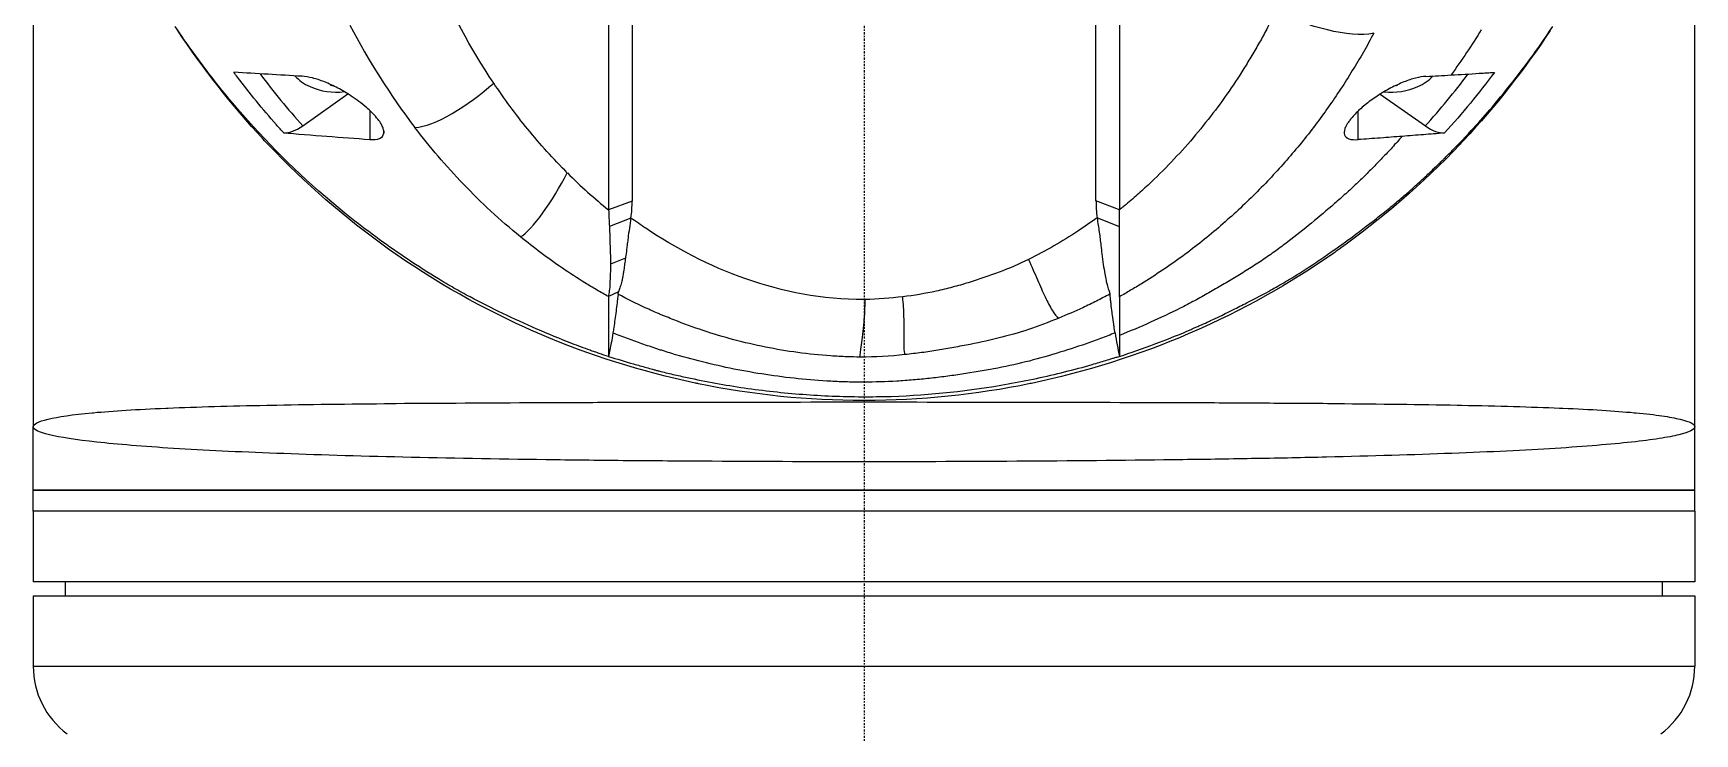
# Model space of a CAD drawing. Header units: millimetres. Extents: x 0 to 4378, y 0 to 2376.
# Drawn here: x 2155.7 to 2273.7, y 1111.5 to 1161.2 of the extents above; entities that cross this region are included whole.
import ezdxf

# ---------------------------------------------------------------- set-up
doc = ezdxf.new("R2010")
doc.units = ezdxf.units.MM
doc.header["$LTSCALE"] = 0.2
doc.linetypes.add('CENTER2', pattern=[1.125, 0.75, -0.125, 0.125, -0.125])
doc.layers.add('02_Center Line', color=1, linetype='CENTER2')

# ---------------------------------------------------------------- blocks, each defined once
blk = doc.blocks.new('A$C8e57dc05')
for p, q in [((-59, 594.2), (-59, 531)), ((59, 531), (59, 594.2)), ((-18.14, 580.61), (-18.14, 546.4)), ((16.47, 547.05), (16.47, 581.25)), ((18.15, 580.61), (18.14, 546.4)), ((-39.85, 552.37), (-36.65, 554.63)), ((-37.86, 555.24), (-37.86, 555.29)), ((36.66, 554.62), (39.87, 552.36)), ((37.86, 555.28), (37.86, 555.24)), ((-35.1, 553.45), (-35.1, 551.4)), ((35.1, 551.39), (35.1, 553.42)), ((-34.11, 552), (-34.11, 551.84)), ((-16.47, 547.03), (-18.14, 546.4)), ((18.14, 546.4), (16.47, 547.05)), ((18.14, 545.2), (18.14, 546.4)), ((38.35, 547.24), (38.35, 547.24)), ((-16.55, 545.82), (-18.08, 545.23)), ((18.14, 545.2), (16.55, 545.83)), ((18.14, 540.23), (18.14, 545.2)), ((-33, 543.08), (-33, 543.08)), ((-16.94, 542.98), (-18.01, 542.55)), ((-17.44, 540.57), (-18.15, 540.24)), ((-25.9, 538.91), (-25.9, 538.91)), ((-17.76, 538.11), (-17.76, 538.11)), ((13.81, 538.73), (13.81, 538.73)), ((18.15, 538.24), (18.15, 538.24)), ((-13.76, 534.5), (-13.76, 534.5)), ((13.76, 534.5), (13.76, 534.5)), ((-59, 526.5), (-59, 531)), ((59, 526.5), (59, 531)), ((-59, 526.5), (59, 526.5)), ((59, 526.5), (-59, 526.5)), ((-59, 525), (-59, 526.5)), ((59, 525), (59, 526.5)), ((59, 525), (-59, 525)), ((59, 525), (-59, 525)), ((-59, 525), (-59, 520)), ((59, 525), (59, 520)), ((59, 520), (-59, 520)), ((-56.7, 519), (-56.71, 520)), ((56.7, 519), (56.71, 520)), ((-59, 519), (59, 519)), ((-59, 519), (-59, 514)), ((59, 519), (59, 514)), ((-59, 514), (59, 514))]:
    blk.add_line(p, q)
for centre, radius, start, end in [((-37.5, 559.28), 4.52, 246.0014, 277.3096), ((37.5, 559.28), 4.52, 263.0331, 293.9986), ((0, 594.2), 59, 315.782, 315.7832), ((0, 594.2), 59, 252.4519, 252.4521), ((0, 594.2), 59, 287.911, 287.9111), ((-53, 514), 6, 180, 233.1301), ((53, 514), 6, 306.8699, 0)]:
    blk.add_arc(centre, radius, start, end)
for centre, major_axis, ratio, start_param, end_param in [((28.28, 589.5), (67.39, 24), 0.819109, 3.252927, 3.398786), ((-19.39, 573.57), (-24.66, 32.29), 0.721475, 1.562316, 1.680182), ((-37.5, 557.22), (3.45, 0), 0.707107, 3.704223, 4.150483), ((37.5, 557.22), (3.45, 0), 0.707107, 5.274295, 5.714593), ((27.81, 568.61), (19.47, 27.21), 0.585794, 4.525933, 4.669517), ((-37.5, 558.26), (4.28, 0), 0.707107, 4.627603, 4.655268), ((37.5, 558.26), (4.28, 0), 0.707107, 4.77722, 4.797175), ((-39.85, 554.5), (-1.8, -2.47), 0.494925, 0.295552, 0.971451), ((39.86, 554.49), (-1.8, 2.47), 0.494906, 2.170146, 2.847507), ((169.4, 828.68), (184.4, 284.56), 0.329505, 3.072186, 3.106934), ((-28.13, 547.17), (11.64, -0.78), 0.815749, 6.222816, 6.350482), ((32.26, 546.95), (-15.78, 0), 0.707125, 6.274079, 6.383524), ((-7.5, 622.13), (-10.36, 81.92), 0.526516, 3.075729, 3.077525)]:
    blk.add_ellipse(centre, major_axis=major_axis, ratio=ratio, start_param=start_param, end_param=end_param)
for points, knots in [([(-16.47, 581.26), (-16.47, 575.55), (-16.47, 569.85), (-16.47, 558.44), (-16.47, 552.74), (-16.47, 547.03)], [0.000001, 0.000001, 0.000001, 0.000001, 2.419796, 2.419796, 4.839592, 4.839592, 4.839592, 4.839592]), ([(-26.3, 555.4), (-27.97, 557.9), (-29.34, 560.49), (-30.43, 563.13), (-31.53, 565.78), (-32.34, 568.48), (-32.9, 571.21)], [0, 0, 0, 0, 0.5000002, 0.5000002, 0.5000002, 0.9999945, 0.9999945, 0.9999945, 0.9999945]), ([(-18.15, 535.98), (-18.37, 536.05), (-18.59, 536.13), (-18.81, 536.21), (-18.91, 536.24), (-19.02, 536.28), (-19.13, 536.32), (-19.24, 536.36), (-19.35, 536.39), (-19.45, 536.43), (-19.89, 536.59), (-20.31, 536.74), (-20.74, 536.91), (-21.58, 537.23), (-22.42, 537.58), (-23.24, 537.94), (-24.06, 538.3), (-24.86, 538.67), (-25.65, 539.05), (-26.45, 539.43), (-27.22, 539.82), (-27.98, 540.22), (-28.37, 540.43), (-28.74, 540.64), (-29.12, 540.85), (-29.3, 540.95), (-29.49, 541.06), (-29.67, 541.17), (-29.86, 541.28), (-30.04, 541.39), (-30.22, 541.5), (-30.95, 541.95), (-31.67, 542.4), (-32.37, 542.87), (-33.77, 543.8), (-35.11, 544.78), (-36.39, 545.79), (-38.95, 547.82), (-41.27, 550), (-43.35, 552.29), (-44.39, 553.43), (-45.38, 554.6), (-46.3, 555.79), (-47.23, 556.98), (-48.1, 558.2), (-48.92, 559.42)], [0, 0, 0, 0, 0.015625, 0.015625, 0.015625, 0.023438, 0.023438, 0.023438, 0.03125, 0.03125, 0.03125, 0.0625, 0.0625, 0.0625, 0.125, 0.125, 0.125, 0.1875, 0.1875, 0.1875, 0.25, 0.25, 0.25, 0.28125, 0.28125, 0.28125, 0.296875, 0.296875, 0.296875, 0.3125, 0.3125, 0.3125, 0.375, 0.375, 0.375, 0.5, 0.5, 0.5, 0.75, 0.75, 0.75, 0.875, 0.875, 0.875, 1, 1, 1, 1]), ([(29.2, 560.43), (29.05, 560.11), (28.89, 559.79), (28.72, 559.48), (28.56, 559.16), (28.39, 558.85), (28.22, 558.53), (28.04, 558.22), (27.87, 557.91), (27.68, 557.6), (27.5, 557.29), (27.32, 556.98), (27.13, 556.67), (26.75, 556.05), (26.35, 555.44), (25.93, 554.83), (25.51, 554.23), (25.07, 553.63), (24.61, 553.04), (24.15, 552.45), (23.68, 551.87), (23.18, 551.29), (22.68, 550.72), (22.17, 550.15), (21.63, 549.6), (21.09, 549.04), (20.54, 548.5), (19.95, 547.96), (19.66, 547.7), (19.37, 547.43), (19.07, 547.17), (18.92, 547.04), (18.76, 546.91), (18.61, 546.78), (18.53, 546.72), (18.46, 546.66), (18.38, 546.59), (18.3, 546.53), (18.22, 546.46), (18.14, 546.4)], [0, 0, 0, 0, 0.0625, 0.0625, 0.0625, 0.125, 0.125, 0.125, 0.1875, 0.1875, 0.1875, 0.25, 0.25, 0.25, 0.375, 0.375, 0.375, 0.5, 0.5, 0.5, 0.625, 0.625, 0.625, 0.75, 0.75, 0.75, 0.875, 0.875, 0.875, 0.9375, 0.9375, 0.9375, 0.96875, 0.96875, 0.96875, 0.984375, 0.984375, 0.984375, 1, 1, 1, 1]), ([(18.15, 535.99), (18.92, 536.25), (19.78, 536.54), (20.73, 536.9), (20.83, 536.94), (20.9, 536.96), (20.98, 537), (21.67, 537.26), (22.42, 537.56), (23.23, 537.91), (23.27, 537.93), (23.35, 537.97), (23.4, 537.99), (23.65, 538.1), (23.8, 538.16), (23.84, 538.18), (23.85, 538.19), (23.92, 538.22), (23.96, 538.23), (24.18, 538.33), (24.35, 538.41), (24.45, 538.46), (24.54, 538.5), (24.68, 538.56), (24.84, 538.64), (24.9, 538.67), (24.98, 538.71), (25.05, 538.74), (25.32, 538.87), (25.52, 538.97), (25.65, 539.03), (25.67, 539.04), (25.73, 539.07), (25.77, 539.09), (26.16, 539.28), (26.51, 539.46), (26.82, 539.62), (26.95, 539.68), (27.14, 539.78), (27.4, 539.91), (27.41, 539.91), (27.41, 539.91), (27.41, 539.92), (27.59, 540.01), (27.77, 540.1), (27.98, 540.21), (27.98, 540.21), (27.99, 540.22), (27.99, 540.22), (28.11, 540.28), (28.3, 540.38), (28.55, 540.52), (28.8, 540.65), (28.98, 540.76), (29.11, 540.83), (29.12, 540.83), (29.12, 540.84), (29.13, 540.84), (29.31, 540.94), (29.49, 541.04), (29.67, 541.15), (29.85, 541.25), (30.04, 541.36), (30.22, 541.47), (30.23, 541.47), (30.23, 541.48), (30.24, 541.48), (30.47, 541.62), (30.65, 541.73), (30.76, 541.8), (30.97, 541.92), (31.15, 542.04), (31.3, 542.14), (31.31, 542.14), (31.32, 542.15), (31.32, 542.15), (31.41, 542.21), (31.58, 542.32), (31.84, 542.49), (32.07, 542.64), (32.24, 542.76), (32.37, 542.85), (33.12, 543.36), (33.8, 543.84), (34.42, 544.29), (34.42, 544.3), (34.42, 544.3), (34.43, 544.3), (35.11, 544.8), (35.76, 545.3), (36.39, 545.79), (36.39, 545.79), (36.39, 545.79), (36.39, 545.79), (36.53, 545.9), (36.69, 546.02), (36.87, 546.17), (37.03, 546.3), (37.18, 546.42), (37.34, 546.55), (37.47, 546.66), (37.62, 546.78), (37.76, 546.89), (37.94, 547.05), (38.11, 547.19), (38.27, 547.33), (38.53, 547.55), (38.83, 547.81), (39.17, 548.12), (39.17, 548.12), (39.17, 548.12), (39.17, 548.12), (39.24, 548.18), (39.39, 548.32), (39.62, 548.53), (39.8, 548.69), (39.94, 548.83), (40.05, 548.93), (40.16, 549.03), (40.3, 549.16), (40.45, 549.31), (40.46, 549.32), (40.47, 549.33), (40.48, 549.33), (40.52, 549.38), (40.6, 549.45), (40.7, 549.55), (40.77, 549.62), (40.84, 549.68), (40.91, 549.75), (40.98, 549.82), (41.05, 549.89), (41.12, 549.96), (41.17, 550.01), (41.24, 550.08), (41.33, 550.17), (41.47, 550.31), (41.61, 550.45), (41.75, 550.58), (41.79, 550.63), (41.81, 550.64), (41.84, 550.68), (42.2, 551.05), (42.72, 551.58), (43.35, 552.28), (43.38, 552.31), (43.38, 552.31), (43.39, 552.32), (44.05, 553.04), (45.06, 554.19), (46.31, 555.79), (47.51, 557.34), (48.35, 558.57), (48.92, 559.42)], [0, 0, 0, 0, 0.0623366, 0.0623366, 0.0623366, 0.069186, 0.069186, 0.069186, 0.1248987, 0.1248987, 0.1248987, 0.1276542, 0.1276542, 0.1276542, 0.1403453, 0.1403453, 0.1403453, 0.1427178, 0.1427178, 0.1427178, 0.1561864, 0.1561864, 0.1561864, 0.1672576, 0.1672576, 0.1672576, 0.171875, 0.171875, 0.171875, 0.1874825, 0.1874825, 0.1874825, 0.190473, 0.190473, 0.190473, 0.21875, 0.21875, 0.21875, 0.234375, 0.234375, 0.234375, 0.2346346, 0.2346346, 0.2346346, 0.25, 0.25, 0.25, 0.2505104, 0.2505104, 0.2505104, 0.265625, 0.265625, 0.265625, 0.28125, 0.28125, 0.28125, 0.2816748, 0.2816748, 0.2816748, 0.296875, 0.296875, 0.296875, 0.3125, 0.3125, 0.3125, 0.3129087, 0.3129087, 0.3129087, 0.328125, 0.328125, 0.328125, 0.34375, 0.34375, 0.34375, 0.3447035, 0.3447035, 0.3447035, 0.359375, 0.359375, 0.359375, 0.375, 0.375, 0.375, 0.4372165, 0.4372165, 0.4372165, 0.4375, 0.4375, 0.4375, 0.4997509, 0.4997509, 0.4997509, 0.5, 0.5, 0.5, 0.515625, 0.515625, 0.515625, 0.5311639, 0.5311639, 0.5311639, 0.5443126, 0.5443126, 0.5443126, 0.5625, 0.5625, 0.5625, 0.5937393, 0.5937393, 0.5937393, 0.5937885, 0.5937885, 0.5937885, 0.609375, 0.609375, 0.609375, 0.6248752, 0.6248752, 0.6248752, 0.6396815, 0.6396815, 0.6396815, 0.640625, 0.640625, 0.640625, 0.6484375, 0.6484375, 0.6484375, 0.6561389, 0.6561389, 0.6561389, 0.6640625, 0.6640625, 0.6640625, 0.671875, 0.671875, 0.671875, 0.6873906, 0.6873906, 0.6873906, 0.6922368, 0.6922368, 0.6922368, 0.7499231, 0.7499231, 0.7499231, 0.7521711, 0.7521711, 0.7521711, 0.875, 0.875, 0.875, 0.9999941, 0.9999941, 0.9999941, 0.9999941]), ([(48.73, 559.14), (46.9, 556.36), (44.86, 553.77), (42.6, 551.35), (42.51, 551.26), (42.42, 551.16), (42.33, 551.06), (39.71, 548.3), (36.77, 545.75), (33.65, 543.54), (33.55, 543.47), (33.46, 543.4), (33.36, 543.33), (30.2, 541.13), (26.85, 539.25), (23.31, 537.71), (23.23, 537.68), (23.16, 537.65), (23.08, 537.61), (19.49, 536.07), (15.7, 534.87), (11.89, 534.08), (11.85, 534.07), (11.82, 534.07), (11.79, 534.06), (7.94, 533.27), (4.03, 532.86), (0.05, 532.86), (0.02, 532.86), (0, 532.86), (-0.03, 532.86), (-3.98, 532.86), (-7.89, 533.26), (-11.75, 534.05), (-11.83, 534.07), (-11.91, 534.08), (-11.99, 534.1), (-15.79, 534.9), (-19.51, 536.08), (-23.04, 537.59), (-23.15, 537.64), (-23.27, 537.7), (-23.39, 537.75), (-27.01, 539.33), (-30.5, 541.3), (-33.76, 543.62), (-36.86, 545.82), (-39.7, 548.29), (-42.29, 551.02), (-42.41, 551.15), (-42.54, 551.28), (-42.66, 551.41), (-44.9, 553.82), (-46.96, 556.45), (-48.78, 559.21)], [0.1952757, 0.1952757, 0.1952757, 0.1952757, 0.2478794, 0.2478794, 0.2478794, 0.25, 0.25, 0.25, 0.3106171, 0.3106171, 0.3106171, 0.3125, 0.3125, 0.3125, 0.3737034, 0.3737034, 0.3737034, 0.375, 0.375, 0.375, 0.4369794, 0.4369794, 0.4369794, 0.4375, 0.4375, 0.4375, 0.5, 0.5, 0.5, 0.5003876, 0.5003876, 0.5003876, 0.5625, 0.5625, 0.5625, 0.5637682, 0.5637682, 0.5637682, 0.625, 0.625, 0.625, 0.6270506, 0.6270506, 0.6270506, 0.6901228, 0.6901228, 0.6901228, 0.75, 0.75, 0.75, 0.7528673, 0.7528673, 0.7528673, 0.8051833, 0.8051833, 0.8051833, 0.8051833]), ([(36.2, 558.94), (35.96, 558.49), (35.72, 558.05), (35.47, 557.61), (35.21, 557.16), (34.95, 556.72), (34.68, 556.29), (34.42, 555.85), (34.14, 555.41), (33.85, 554.98), (33.57, 554.55), (33.28, 554.12), (32.97, 553.69), (32.37, 552.83), (31.73, 551.99), (31.06, 551.16), (30.38, 550.34), (29.67, 549.52), (28.93, 548.73), (28.18, 547.93), (27.4, 547.15), (26.58, 546.39), (25.76, 545.63), (24.91, 544.89), (24.01, 544.18), (23.12, 543.46), (22.18, 542.77), (21.2, 542.12), (20.71, 541.79), (20.21, 541.46), (19.7, 541.15), (19.45, 540.99), (19.19, 540.84), (18.93, 540.69), (18.8, 540.61), (18.67, 540.53), (18.54, 540.46), (18.41, 540.38), (18.28, 540.31), (18.14, 540.23)], [-1, -1, -1, -1, -0.9375, -0.9375, -0.9375, -0.875, -0.875, -0.875, -0.8125, -0.8125, -0.8125, -0.75, -0.75, -0.75, -0.625, -0.625, -0.625, -0.5, -0.5, -0.5, -0.375, -0.375, -0.375, -0.25, -0.25, -0.25, -0.125, -0.125, -0.125, -0.0625, -0.0625, -0.0625, -0.03125, -0.03125, -0.03125, -0.015625, -0.015625, -0.015625, 0, 0, 0, 0]), ([(-41.21, 551.87), (-41.39, 552.06), (-41.56, 552.26), (-41.73, 552.45), (-42.71, 553.55), (-43.62, 554.68), (-44.49, 555.82), (-44.58, 555.94), (-44.67, 556.05), (-44.75, 556.17)], [0, 0, 0, 0, 0.000971552, 0.000971552, 0.000971552, 0.006478779, 0.006478779, 0.006478779, 0.007034679, 0.007034679, 0.007034679, 0.007034679]), ([(-39.9, 555.89), (-40.72, 555.93), (-41.51, 555.98), (-43.12, 556.07), (-43.95, 556.12), (-44.75, 556.17)], [0.000001, 0.000001, 0.000001, 0.000001, 0.4349359, 0.4349359, 0.8581097, 0.8581097, 0.8581097, 0.8581097]), ([(-36.41, 554.48), (-36.73, 554.69), (-37.05, 554.88), (-37.69, 555.22), (-38.01, 555.36), (-38.62, 555.61), (-38.9, 555.7), (-39.44, 555.83), (-39.68, 555.88), (-39.9, 555.89)], [-0.4713906, -0.4713906, -0.4713906, -0.4713906, -0.3552717, -0.3552717, -0.2348479, -0.2348479, -0.1171972, -0.1171972, 0, 0, 0, 0]), ([(39.9, 555.88), (39.68, 555.87), (39.44, 555.82), (38.91, 555.69), (38.63, 555.6), (38.04, 555.36), (37.74, 555.22), (37.09, 554.88), (36.75, 554.68), (36.41, 554.46)], [0.00011, 0.00011, 0.00011, 0.00011, 0.1180311, 0.1180311, 0.2332387, 0.2332387, 0.3490113, 0.3490113, 0.4724101, 0.4724101, 0.4724101, 0.4724101]), ([(39.9, 555.88), (40.28, 555.9), (40.48, 555.91), (41.1, 555.94), (41.39, 555.96), (41.69, 555.98)], [0.0000319, 0.0000319, 0.0000319, 0.0000319, 0.2008235, 0.2008235, 0.3913286, 0.3913286, 0.3913286, 0.3913286]), ([(41.69, 555.98), (42.36, 556.01), (43.03, 556.05), (44.05, 556.12), (44.41, 556.14), (44.77, 556.16)], [0, 0, 0, 0, 0.00356562, 0.00356562, 0.005486997, 0.005486997, 0.005486997, 0.005486997]), ([(-21.07, 549.02), (-22.07, 550.02), (-23.01, 551.06), (-23.88, 552.13), (-24.75, 553.2), (-25.55, 554.29), (-26.3, 555.4)], [0, 0, 0, 0, 0.5, 0.5, 0.5, 1, 1, 1, 1]), ([(-34.11, 551.84), (-34.09, 551.91), (-34.1, 551.99), (-34.14, 552.16), (-34.17, 552.25), (-34.26, 552.45), (-34.32, 552.55), (-34.48, 552.79), (-34.58, 552.91), (-34.88, 553.25), (-35.09, 553.45), (-35.49, 553.81), (-35.68, 553.96), (-36.05, 554.23), (-36.23, 554.36), (-36.41, 554.48)], [0.000001, 0.000001, 0.000001, 0.000001, 0.0601566, 0.0601566, 0.1139936, 0.1139936, 0.1696633, 0.1696633, 0.2316702, 0.2316702, 0.3255714, 0.3255714, 0.3976261, 0.3976261, 0.463731, 0.463731, 0.463731, 0.463731]), ([(36.41, 554.46), (36.13, 554.27), (35.84, 554.06), (35.32, 553.64), (35.09, 553.42), (34.78, 553.1), (34.68, 552.99), (34.54, 552.82), (34.48, 552.74), (34.38, 552.59), (34.33, 552.52), (34.23, 552.35), (34.19, 552.26), (34.09, 551.99), (34.09, 551.84), (34.18, 551.59), (34.29, 551.5), (34.61, 551.38), (34.83, 551.37), (35.1, 551.39)], [0.000001, 0.000001, 0.000001, 0.000001, 0.1035884, 0.1035884, 0.2035837, 0.2035837, 0.2520361, 0.2520361, 0.2880963, 0.2880963, 0.3254409, 0.3254409, 0.3800709, 0.3800709, 0.492551, 0.492551, 0.6188921, 0.6188921, 0.7607853, 0.7607853, 0.7607853, 0.7607853]), ([(-24.4, 544.49), (-25.86, 545.67), (-27.2, 546.93), (-28.45, 548.23), (-29.69, 549.52), (-30.84, 550.87), (-31.89, 552.25)], [-1, -1, -1, -1, -0.5, -0.5, -0.5, 0, 0, 0, 0]), ([(-41.21, 551.87), (-40.36, 551.8), (-39.15, 551.71), (-37.09, 551.55), (-36.11, 551.48), (-35.1, 551.4)], [0.000001, 0.000001, 0.000001, 0.000001, 0.4628328, 0.4628328, 0.9589294, 0.9589294, 0.9589294, 0.9589294]), ([(-35.1, 551.4), (-34.82, 551.38), (-34.59, 551.4), (-34.23, 551.55), (-34.13, 551.67), (-34.11, 551.84)], [-0.2620253, -0.2620253, -0.2620253, -0.2620253, -0.1363366, -0.1363366, 0, 0, 0, 0]), ([(38.22, 551.62), (38.1, 551.49), (37.98, 551.35), (37.63, 550.97), (37.4, 550.71), (36.93, 550.21), (36.69, 549.97), (36.21, 549.47), (35.97, 549.22), (35.48, 548.74), (35.23, 548.49), (34.73, 548.02), (34.47, 547.78), (33.95, 547.31), (33.68, 547.08), (32.88, 546.38), (32.34, 545.92), (31.23, 545.01), (30.67, 544.57), (29.81, 543.91), (29.52, 543.69), (28.92, 543.26), (28.62, 543.05), (28.01, 542.64), (27.7, 542.44), (27.07, 542.04), (26.76, 541.84), (26.28, 541.55), (26.11, 541.45), (25.79, 541.26), (25.63, 541.16), (25.14, 540.88), (24.81, 540.69), (24.15, 540.31), (23.82, 540.13), (23.31, 539.86), (23.14, 539.77), (22.79, 539.59), (22.62, 539.5), (21.76, 539.07), (21.05, 538.74), (19.62, 538.09), (18.89, 537.78), (18.14, 537.49), (18.14, 537.49), (18.14, 537.49)], [0.2959037, 0.2959037, 0.2959037, 0.2959037, 0.3125032, 0.3125032, 0.343753, 0.343753, 0.3750029, 0.3750029, 0.4062527, 0.4062527, 0.4375026, 0.4375026, 0.4687524, 0.4687524, 0.5000022, 0.5000022, 0.5625019, 0.5625019, 0.6250016, 0.6250016, 0.6562515, 0.6562515, 0.6875013, 0.6875013, 0.7187512, 0.7187512, 0.750001, 0.750001, 0.7656259, 0.7656259, 0.7812508, 0.7812508, 0.8125007, 0.8125007, 0.8437505, 0.8437505, 0.8593754, 0.8593754, 0.8750004, 0.8750004, 0.9375001, 0.9375001, 1, 1, 1.0000039, 1.0000039, 1.0000039, 1.0000039]), ([(38.22, 551.62), (37.96, 551.6), (37.7, 551.58), (37.15, 551.54), (37, 551.53), (36.11, 551.46), (35.62, 551.43), (35.1, 551.39)], [0, 0, 0, 0, 0.1402931, 0.1402931, 0.2923644, 0.2923644, 0.5388741, 0.5388741, 0.5388741, 0.5388741]), ([(41.23, 551.86), (40.66, 551.81), (40.23, 551.78), (39.23, 551.7), (38.72, 551.66), (38.22, 551.62)], [0.000001, 0.000001, 0.000001, 0.000001, 0.3109651, 0.3109651, 0.616915, 0.616915, 0.616915, 0.616915]), ([(-18.14, 546.4), (-18.13, 546.19), (-18.12, 546), (-18.1, 545.61), (-18.09, 545.42), (-18.08, 545.23)], [-0.1726595, -0.1726595, -0.1726595, -0.1726595, -0.0863353, -0.0863353, 0, 0, 0, 0]), ([(-18.08, 545.23), (-18.07, 544.99), (-18.06, 544.75), (-18.05, 544.28), (-18.04, 544.05), (-18.03, 543.6), (-18.02, 543.38), (-18.01, 542.96), (-18.01, 542.75), (-18.01, 542.55)], [-0.4459231, -0.4459231, -0.4459231, -0.4459231, -0.3352187, -0.3352187, -0.2236271, -0.2236271, -0.1112915, -0.1112915, -0.0000001, -0.0000001, -0.0000001, -0.0000001]), ([(-16.55, 545.82), (-16.59, 545.59), (-16.63, 545.33), (-16.66, 545.1), (-16.7, 544.86), (-16.73, 544.62), (-16.76, 544.38), (-16.77, 544.26), (-16.79, 544.14), (-16.81, 543.99), (-16.83, 543.83), (-16.84, 543.72), (-16.86, 543.61), (-16.88, 543.4), (-16.91, 543.2), (-16.93, 543.03), (-16.93, 543.01), (-16.94, 543), (-16.94, 542.98)], [0, 0, 0, 0, 0.25, 0.25, 0.25, 0.5, 0.5, 0.5, 0.625, 0.625, 0.625, 0.75, 0.75, 0.75, 0.979805, 0.979805, 0.979805, 1, 1, 1, 1]), ([(0, 540.03), (-5.91, 540.02), (-11.29, 542.27), (-15.85, 545.33), (-16.2, 545.57), (-16.55, 545.82)], [-0.999449, -0.999449, -0.999449, -0.999449, -0.875, -0.875, -0.8643709, -0.8643709, -0.8643709, -0.8643709]), ([(16.55, 545.83), (16.11, 545.51), (15.65, 545.19), (15.18, 544.88), (14.08, 544.16), (12.91, 543.48), (11.68, 542.88)], [0, 0, 0, 0, 0.2973571, 0.2973571, 0.2973571, 1, 1, 1, 1]), ([(16.55, 545.83), (16.58, 545.65), (16.61, 545.48), (16.66, 545.14), (16.68, 544.98), (16.75, 544.49), (16.79, 544.17), (16.85, 543.67), (16.87, 543.47), (16.93, 543.02), (16.96, 542.77), (17.03, 542.29), (17.06, 542.07), (17.13, 541.69), (17.16, 541.54), (17.21, 541.29), (17.23, 541.19), (17.3, 540.95), (17.34, 540.82), (17.4, 540.64), (17.42, 540.6), (17.44, 540.53), (17.45, 540.5), (17.46, 540.46), (17.47, 540.44), (17.47, 540.42)], [-1.203255, -1.203255, -1.203255, -1.203255, -1.119213, -1.119213, -1.03516, -1.03516, -0.867071, -0.867071, -0.754483, -0.754483, -0.604818, -0.604818, -0.45471, -0.45471, -0.341996, -0.341996, -0.257278, -0.257278, -0.131444, -0.131444, -0.06122, -0.06122, -0.027638, -0.027638, 0, 0, 0, 0]), ([(-18.15, 540.24), (-18.43, 540.4), (-18.71, 540.56), (-18.99, 540.72), (-19.27, 540.89), (-19.54, 541.05), (-19.82, 541.22), (-20.36, 541.56), (-20.89, 541.9), (-21.42, 542.26), (-22.46, 542.97), (-23.45, 543.72), (-24.4, 544.49)], [-1, -1, -1, -1, -0.875, -0.875, -0.875, -0.75, -0.75, -0.75, -0.5, -0.5, -0.5, 0, 0, 0, 0]), ([(-16.94, 542.98), (-16.96, 542.84), (-16.98, 542.69), (-17.02, 542.41), (-17.04, 542.28), (-17.07, 542.06), (-17.08, 541.97), (-17.11, 541.78), (-17.13, 541.67), (-17.17, 541.46), (-17.19, 541.35), (-17.25, 541.11), (-17.3, 540.99), (-17.36, 540.81), (-17.38, 540.76), (-17.4, 540.69), (-17.41, 540.66), (-17.42, 540.63), (-17.42, 540.62), (-17.43, 540.6), (-17.43, 540.6), (-17.43, 540.58), (-17.44, 540.58), (-17.44, 540.57)], [-0.453956, -0.453956, -0.453956, -0.453956, -0.392403, -0.392403, -0.3312092, -0.3312092, -0.2908556, -0.2908556, -0.2363639, -0.2363639, -0.1747691, -0.1747691, -0.0852752, -0.0852752, -0.0422849, -0.0422849, -0.0211821, -0.0211821, -0.0107189, -0.0107189, -0.005508, -0.005508, -0.0000641, -0.0000641, -0.0000641, -0.0000641]), ([(11.68, 542.88), (11.01, 542.54), (10.31, 542.25), (9.6, 541.98), (8.88, 541.71), (8.15, 541.45), (7.4, 541.23), (7.04, 541.11), (6.67, 541.01), (6.29, 540.91)], [0, 0, 0, 0, 0.40122, 0.40122, 0.40122, 0.80244, 0.80244, 0.80244, 1, 1, 1, 1]), ([(11.68, 542.88), (11.92, 542.36), (12.12, 541.88), (12.32, 541.44), (12.51, 541), (12.69, 540.59), (12.86, 540.23), (13.03, 539.87), (13.2, 539.54), (13.36, 539.28), (13.52, 539.01), (13.68, 538.81), (13.84, 538.71)], [-1, -1, -1, -1, -0.7474254, -0.7474254, -0.7474254, -0.4948509, -0.4948509, -0.4948509, -0.2475037, -0.2475037, -0.2475037, -0.0000005, -0.0000005, -0.0000005, -0.0000005]), ([(-18.01, 542.55), (-18.01, 542.05), (-18.02, 541.65), (-18.04, 541.34), (-18.04, 541.29), (-18.04, 541.25), (-18.04, 541.2), (-18.05, 541), (-18.07, 540.81), (-18.09, 540.65), (-18.11, 540.5), (-18.13, 540.36), (-18.15, 540.24)], [-1, -1, -1, -1, -0.5653341, -0.5653341, -0.5653341, -0.5, -0.5, -0.5, -0.25, -0.25, -0.25, 0, 0, 0, 0]), ([(-17.46, 540.41), (-17.46, 540.44), (-17.46, 540.46), (-17.45, 540.52), (-17.44, 540.55), (-17.44, 540.57)], [-0.06661413, -0.06661413, -0.06661413, -0.06661413, -0.03088018, -0.03088018, -0.00000734, -0.00000734, -0.00000734, -0.00000734]), ([(6.29, 540.91), (5.91, 540.81), (5.51, 540.71), (5.12, 540.63), (4.35, 540.46), (3.56, 540.32), (2.75, 540.23)], [0, 0, 0, 0, 0.336695, 0.336695, 0.336695, 1, 1, 1, 1]), ([(-18.15, 540.24), (-18.15, 540.21), (-18.15, 540.18), (-18.15, 540.15), (-18.15, 540.12), (-18.15, 540.1), (-18.15, 540.07), (-18.15, 540.01), (-18.15, 539.96), (-18.15, 539.91), (-18.15, 539.8), (-18.15, 539.7), (-18.15, 539.6), (-18.15, 539.4), (-18.15, 539.2), (-18.15, 539), (-18.15, 538.61), (-18.15, 538.24), (-18.15, 537.88), (-18.14, 537.2), (-18.14, 536.58), (-18.15, 535.98)], [0, 0, 0, 0, 0.015912, 0.015912, 0.015912, 0.031824, 0.031824, 0.031824, 0.0636481, 0.0636481, 0.0636481, 0.1272961, 0.1272961, 0.1272961, 0.2545922, 0.2545922, 0.2545922, 0.5091845, 0.5091845, 0.5091845, 1, 1, 1, 1]), ([(-17.46, 540.41), (-17.46, 540.38), (-17.47, 540.35), (-17.47, 540.33), (-17.47, 540.29), (-17.48, 540.26), (-17.48, 540.23), (-17.49, 540.17), (-17.5, 540.11), (-17.51, 540.06), (-17.52, 539.97), (-17.53, 539.89), (-17.54, 539.8), (-17.57, 539.6), (-17.59, 539.4), (-17.61, 539.2), (-17.66, 538.8), (-17.72, 538.42), (-17.77, 538.05), (-17.79, 537.92), (-17.81, 537.79), (-17.83, 537.66)], [0.0001769, 0.0001769, 0.0001769, 0.0001769, 0.0162371, 0.0162371, 0.0162371, 0.0361879, 0.0361879, 0.0361879, 0.0694334, 0.0694334, 0.0694334, 0.1219026, 0.1219026, 0.1219026, 0.2459449, 0.2459449, 0.2459449, 0.4994162, 0.4994162, 0.4994162, 0.5904254, 0.5904254, 0.5904254, 0.5904254]), ([(-0.28, 535.95), (-0.58, 535.95), (-0.89, 535.96), (-1.19, 535.97), (-1.58, 535.98), (-1.97, 536), (-2.37, 536.03), (-3.15, 536.08), (-3.93, 536.16), (-4.7, 536.27), (-6.25, 536.48), (-7.77, 536.79), (-9.24, 537.18), (-10.71, 537.57), (-12.14, 538.05), (-13.51, 538.59), (-13.68, 538.66), (-13.85, 538.73), (-14.02, 538.8), (-14.11, 538.83), (-14.19, 538.87), (-14.28, 538.9), (-14.36, 538.94), (-14.45, 538.97), (-14.53, 539.01), (-14.87, 539.15), (-15.2, 539.3), (-15.53, 539.45), (-16.19, 539.76), (-16.83, 540.08), (-17.46, 540.41)], [0, 0, 0, 0, 0.0488509, 0.0488509, 0.0488509, 0.1122608, 0.1122608, 0.1122608, 0.2390807, 0.2390807, 0.2390807, 0.4927204, 0.4927204, 0.4927204, 0.7463601, 0.7463601, 0.7463601, 0.7780651, 0.7780651, 0.7780651, 0.7939176, 0.7939176, 0.7939176, 0.80977, 0.80977, 0.80977, 0.87318, 0.87318, 0.87318, 1, 1, 1, 1]), ([(2.91, 536.12), (2.88, 536.22), (2.86, 536.42), (2.86, 536.68), (2.85, 536.94), (2.86, 537.26), (2.85, 537.61), (2.85, 537.97), (2.85, 538.38), (2.84, 538.81), (2.83, 539.25), (2.8, 539.72), (2.75, 540.23)], [-1, -1, -1, -1, -0.7648209, -0.7648209, -0.7648209, -0.522161, -0.522161, -0.522161, -0.2658598, -0.2658598, -0.2658598, 0, 0, 0, 0]), ([(17.47, 540.42), (17.31, 540.33), (17.15, 540.25), (16.99, 540.17), (16.83, 540.09), (16.67, 540), (16.51, 539.92), (16.19, 539.76), (15.87, 539.61), (15.54, 539.45), (14.98, 539.2), (14.41, 538.95), (13.84, 538.71)], [0.0001164, 0.0001164, 0.0001164, 0.0001164, 0.1355013, 0.1355013, 0.1355013, 0.2710026, 0.2710026, 0.2710026, 0.5420052, 0.5420052, 0.5420052, 0.9999997, 0.9999997, 0.9999997, 0.9999997]), ([(17.83, 537.66), (17.81, 537.81), (17.78, 537.96), (17.75, 538.17), (17.74, 538.22), (17.71, 538.49), (17.68, 538.7), (17.64, 538.98), (17.63, 539.05), (17.6, 539.32), (17.57, 539.53), (17.53, 539.86), (17.52, 539.96), (17.5, 540.13), (17.49, 540.19), (17.48, 540.27), (17.48, 540.3), (17.47, 540.37), (17.47, 540.4), (17.47, 540.42)], [0, 0, 0, 0, 0.24312, 0.24312, 0.321559, 0.321559, 0.630915, 0.630915, 0.718605, 0.718605, 1.003785, 1.003785, 1.146394, 1.146394, 1.212501, 1.212501, 1.244085, 1.244085, 1.287354, 1.287354, 1.287354, 1.287354]), ([(18.14, 540.23), (18.14, 540.23), (18.14, 539.69), (18.14, 538.78), (18.14, 538.52), (18.14, 538.23), (18.14, 537.92), (18.14, 537.86), (18.14, 537.81), (18.14, 537.76), (18.14, 537.67), (18.14, 537.58), (18.14, 537.49)], [0, 0, 0, 0, 0.3888128, 0.3888128, 0.3888128, 0.5, 0.5, 0.5, 0.538629, 0.538629, 0.538629, 0.6047884, 0.6047884, 0.6047884, 0.6047884]), ([(13.84, 538.71), (13.73, 538.67), (13.63, 538.63), (13.52, 538.59), (12.84, 538.31), (12.14, 538.05), (11.42, 537.82), (10.71, 537.59), (9.97, 537.39), (9.22, 537.22), (8.48, 537.04), (7.72, 536.88), (6.96, 536.74), (6.58, 536.66), (6.2, 536.59), (5.82, 536.53), (5.44, 536.46), (5.06, 536.4), (4.67, 536.34), (4.29, 536.29), (3.9, 536.23), (3.51, 536.19), (3.31, 536.16), (3.11, 536.14), (2.91, 536.12)], [0, 0, 0, 0, 0.031548, 0.031548, 0.031548, 0.235084, 0.235084, 0.235084, 0.438619, 0.438619, 0.438619, 0.642155, 0.642155, 0.642155, 0.743923, 0.743923, 0.743923, 0.845691, 0.845691, 0.845691, 0.947459, 0.947459, 0.947459, 1, 1, 1, 1]), ([(-17.83, 537.66), (-17.87, 537.42), (-17.91, 537.19), (-17.95, 536.96), (-18.01, 536.63), (-18.08, 536.3), (-18.14, 535.99)], [0.5904254, 0.5904254, 0.5904254, 0.5904254, 0.7579392, 0.7579392, 0.7579392, 1, 1, 1, 1]), ([(17.83, 537.66), (17.66, 537.6), (17.49, 537.53), (17.15, 537.4), (16.98, 537.33), (16.46, 537.14), (16.12, 537.02), (15.07, 536.65), (14.36, 536.42), (12.93, 535.99), (12.21, 535.78), (10.73, 535.42), (9.98, 535.26), (8.48, 534.97), (7.72, 534.85), (6.57, 534.68), (6.19, 534.62), (5.42, 534.52), (5.04, 534.48), (4.27, 534.39), (3.88, 534.36), (3.11, 534.29), (2.72, 534.26), (1.55, 534.19), (0.77, 534.17), (-0.4, 534.17), (-0.79, 534.17), (-1.57, 534.19), (-1.96, 534.21), (-3.13, 534.27), (-3.9, 534.33), (-6.22, 534.57), (-7.74, 534.8), (-10.74, 535.4), (-12.21, 535.77), (-13.83, 536.25), (-14, 536.31), (-14.27, 536.39), (-14.36, 536.42), (-14.54, 536.48), (-14.63, 536.51), (-15.07, 536.65), (-15.42, 536.77), (-16.46, 537.14), (-17.15, 537.39), (-17.83, 537.66)], [0, 0, 0, 0, 0.015625, 0.015625, 0.03125, 0.03125, 0.0625, 0.0625, 0.125, 0.125, 0.1875, 0.1875, 0.25, 0.25, 0.3125, 0.3125, 0.34375, 0.34375, 0.375, 0.375, 0.40625, 0.40625, 0.4375, 0.4375, 0.5, 0.5, 0.53125, 0.53125, 0.5624999, 0.5624999, 0.6249999, 0.6249999, 0.7499999, 0.7499999, 0.8749999, 0.8749999, 0.8906249, 0.8906249, 0.8984374, 0.8984374, 0.9062499, 0.9062499, 0.9374999, 0.9374999, 0.9999999, 0.9999999, 0.9999999, 0.9999999]), ([(18.14, 537.49), (18.14, 537.44), (18.15, 537.38), (18.15, 537.33), (18.15, 537.24), (18.15, 537.15), (18.15, 537.06), (18.15, 537.04), (18.14, 536.95), (18.14, 536.79), (18.14, 536.53), (18.15, 536.29), (18.15, 536.04), (18.15, 536.02), (18.15, 536.01), (18.15, 535.99)], [0.6047884, 0.6047884, 0.6047884, 0.6047884, 0.6428571, 0.6428571, 0.6428571, 0.7142857, 0.7142857, 0.7142857, 0.7857143, 0.7857143, 0.7857143, 0.9857763, 0.9857763, 0.9857763, 1, 1, 1, 1]), ([(-18.15, 535.98), (-18.15, 535.98), (-18.15, 535.98), (-18.14, 535.99), (-18.14, 535.99), (-18.14, 535.99)], [0.0000000889, 0.0000000889, 0.0000000889, 0.0000000889, 0.0002019726, 0.0002019726, 0.0002833084, 0.0002833084, 0.0002833084, 0.0002833084]), ([(-18.14, 535.99), (-17.55, 535.81), (-16.96, 535.63), (-16.36, 535.46), (-16.06, 535.37), (-15.76, 535.29), (-15.46, 535.21), (-15.31, 535.16), (-15.16, 535.12), (-15.01, 535.08), (-14.94, 535.06), (-14.86, 535.04), (-14.78, 535.02), (-14.71, 535), (-14.63, 534.98), (-14.56, 534.96)], [-1, -1, -1, -1, -0.5, -0.5, -0.5, -0.25, -0.25, -0.25, -0.125, -0.125, -0.125, -0.0625, -0.0625, -0.0625, 0, 0, 0, 0]), ([(1.94, 533.16), (4.73, 533.26), (7.52, 533.56), (10.23, 534.04), (11.59, 534.28), (12.93, 534.57), (14.25, 534.9), (14.91, 535.06), (15.57, 535.24), (16.21, 535.42), (16.54, 535.52), (16.86, 535.61), (17.18, 535.71), (17.34, 535.76), (17.5, 535.81), (17.66, 535.86), (17.74, 535.88), (17.82, 535.91), (17.9, 535.93), (17.98, 535.95), (18.06, 535.97), (18.14, 535.99)], [-1, -1, -1, -1, -0.5, -0.5, -0.5, -0.25, -0.25, -0.25, -0.125, -0.125, -0.125, -0.0625, -0.0625, -0.0625, -0.03125, -0.03125, -0.03125, -0.015625, -0.015625, -0.015625, -0.0000001, -0.0000001, -0.0000001, -0.0000001]), ([(18.14, 535.99), (18.14, 535.99), (18.15, 535.99), (18.15, 535.99), (18.15, 535.99), (18.15, 535.99)], [0, 0, 0, 0, 0.000915254, 0.000915254, 0.002270586, 0.002270586, 0.002270586, 0.002270586]), ([(-14.56, 534.96), (-14.23, 534.88), (-13.9, 534.8), (-13.57, 534.72), (-13.23, 534.64), (-12.9, 534.57), (-12.56, 534.5), (-11.9, 534.35), (-11.22, 534.22), (-10.54, 534.09), (-9.19, 533.85), (-7.82, 533.65), (-6.43, 533.5), (-5.05, 533.34), (-3.66, 533.24), (-2.26, 533.18), (-1.56, 533.15), (-0.86, 533.14), (-0.16, 533.13), (0.54, 533.13), (1.24, 533.14), (1.94, 533.16)], [-1, -1, -1, -1, -0.9375, -0.9375, -0.9375, -0.875, -0.875, -0.875, -0.75, -0.75, -0.75, -0.5, -0.5, -0.5, -0.25, -0.25, -0.25, -0.125, -0.125, -0.125, 0, 0, 0, 0]), ([(-59, 531), (-59, 531.38), (-57.58, 531.73), (-54.81, 531.99), (-54.78, 531.99), (-54.75, 532), (-54.72, 532), (-53.34, 532.13), (-51.62, 532.23), (-49.59, 532.32), (-49.53, 532.32), (-49.48, 532.32), (-49.42, 532.33), (-47.37, 532.41), (-45.03, 532.48), (-42.41, 532.53), (-42.34, 532.53), (-42.27, 532.53), (-42.2, 532.53), (-39.55, 532.59), (-36.59, 532.62), (-33.46, 532.65), (-33.38, 532.65), (-33.31, 532.65), (-33.23, 532.66), (-30.06, 532.68), (-26.7, 532.7), (-23.15, 532.72), (-23.09, 532.72), (-23.04, 532.72), (-22.98, 532.72), (-21.21, 532.73), (-19.39, 532.73), (-17.55, 532.74), (-15.66, 532.74), (-13.74, 532.75), (-11.81, 532.75), (-11.79, 532.75), (-11.77, 532.75), (-11.75, 532.75), (-7.93, 532.75), (-4.04, 532.76), (-0.08, 532.76), (-0.05, 532.76), (-0.03, 532.76), (0, 532.76), (4.01, 532.76), (7.97, 532.75), (11.88, 532.75), (15.68, 532.74), (19.37, 532.73), (22.9, 532.72), (23, 532.72), (23.1, 532.72), (23.2, 532.72), (25.01, 532.71), (26.77, 532.7), (28.5, 532.69), (30.1, 532.68), (31.68, 532.67), (33.19, 532.66), (33.31, 532.65), (33.43, 532.65), (33.54, 532.65), (36.65, 532.62), (39.51, 532.59), (42.12, 532.54), (42.23, 532.53), (42.34, 532.53), (42.44, 532.53), (45.03, 532.48), (47.38, 532.41), (49.4, 532.33), (49.48, 532.32), (49.56, 532.32), (49.64, 532.32), (51.63, 532.23), (53.32, 532.13), (54.69, 532), (54.73, 532), (54.78, 531.99), (54.83, 531.99), (55.52, 531.92), (56.14, 531.85), (56.66, 531.78), (57.18, 531.7), (57.62, 531.62), (57.96, 531.53), (58.66, 531.36), (59, 531.19), (59, 531)], [0, 0, 0, 0, 0.123722, 0.123722, 0.123722, 0.125, 0.125, 0.125, 0.185856, 0.185856, 0.185856, 0.1875, 0.1875, 0.1875, 0.248307, 0.248307, 0.248307, 0.25, 0.25, 0.25, 0.311031, 0.311031, 0.311031, 0.3125, 0.3125, 0.3125, 0.374024, 0.374024, 0.374024, 0.375, 0.375, 0.375, 0.405578, 0.405578, 0.405578, 0.437167, 0.437167, 0.437167, 0.4375, 0.4375, 0.4375, 0.5, 0.5, 0.5, 0.500409, 0.500409, 0.500409, 0.563613, 0.563613, 0.563613, 0.625, 0.625, 0.625, 0.626773, 0.626773, 0.626773, 0.658295, 0.658295, 0.658295, 0.6875, 0.6875, 0.6875, 0.689747, 0.689747, 0.689747, 0.75, 0.75, 0.75, 0.752488, 0.752488, 0.752488, 0.8125, 0.8125, 0.8125, 0.814922, 0.814922, 0.814922, 0.875, 0.875, 0.875, 0.87706, 0.87706, 0.87706, 0.907872, 0.907872, 0.907872, 0.93849, 0.93849, 0.93849, 1, 1, 1, 1]), ([(59, 531), (59, 530.81), (58.62, 530.62), (57.87, 530.43), (57.5, 530.34), (57.03, 530.25), (56.47, 530.16), (55.91, 530.08), (55.25, 529.99), (54.51, 529.91), (53.04, 529.75), (51.23, 529.6), (49.09, 529.46), (46.95, 529.33), (44.47, 529.21), (41.75, 529.11), (39.03, 529), (36.06, 528.92), (32.84, 528.84), (31.23, 528.8), (29.55, 528.77), (27.85, 528.74), (26.15, 528.71), (24.41, 528.68), (22.64, 528.66), (19.09, 528.61), (15.38, 528.57), (11.57, 528.55), (7.75, 528.53), (3.9, 528.51), (0, 528.51), (-3.9, 528.51), (-7.73, 528.53), (-11.5, 528.55), (-13.38, 528.56), (-15.25, 528.58), (-17.1, 528.59), (-18.96, 528.61), (-20.8, 528.63), (-22.59, 528.66), (-26.16, 528.7), (-29.55, 528.76), (-32.75, 528.84), (-35.96, 528.91), (-38.99, 529), (-41.71, 529.11), (-44.43, 529.21), (-46.88, 529.33), (-49.03, 529.46), (-51.19, 529.6), (-53.02, 529.75), (-54.49, 529.91), (-55.97, 530.07), (-57.09, 530.25), (-57.85, 530.43), (-58.61, 530.62), (-59, 530.81), (-59, 531)], [0, 0, 0, 0, 0.0625, 0.0625, 0.0625, 0.093761, 0.093761, 0.093761, 0.125, 0.125, 0.125, 0.1875, 0.1875, 0.1875, 0.25, 0.25, 0.25, 0.3125, 0.3125, 0.3125, 0.343762, 0.343762, 0.343762, 0.375, 0.375, 0.375, 0.437505, 0.437505, 0.437505, 0.5, 0.5, 0.5, 0.562494, 0.562494, 0.562494, 0.593742, 0.593742, 0.593742, 0.62499, 0.62499, 0.62499, 0.687486, 0.687486, 0.687486, 0.749983, 0.749983, 0.749983, 0.812483, 0.812483, 0.812483, 0.874986, 0.874986, 0.874986, 0.9375, 0.9375, 0.9375, 1, 1, 1, 1])]:
    blk.add_open_spline(points, degree=3, knots=knots)
for points in [[(36.2, 558.94), (34.44, 558.55), (31.52, 559.46), (29.2, 560.43)], [(43.84, 559.19), (43.16, 558.1), (42.45, 557.03), (41.69, 555.98)], [(44.77, 556.16), (43.68, 554.69), (42.5, 553.26), (41.23, 551.86)], [(-31.89, 552.25), (-30.52, 552.3), (-28.08, 553.82), (-26.3, 555.4)], [(-24.4, 544.49), (-23.57, 544.93), (-22.1, 547.05), (-21.07, 549.02)], [(0, 538.42), (0.05, 538.93), (0.08, 539.48), (0.08, 540.03)], [(2.75, 540.23), (1.87, 540.12), (0.98, 540.05), (0.08, 540.03)], [(-0.28, 535.95), (-0.29, 536.19), (-0.11, 537.2), (0, 538.42)], [(13.98, 538.77), (13.98, 538.77), (13.99, 538.78), (13.99, 538.78)], [(17.83, 537.66), (17.92, 537.08), (18.03, 536.53), (18.14, 535.99)], [(2.91, 536.12), (1.85, 536.01), (0.79, 535.94), (-0.28, 535.95)]]:
    blk.add_open_spline(points, degree=3)
at = {"layer": '02_Center Line'}
blk.add_line((0, 1153.01), (0, -16.53), dxfattribs=at)

msp = doc.modelspace()

# ---------------------------------------------------------------- block references
msp.add_blockref('A$C8e57dc05', (2214.674, 602.257))

doc.saveas('drawing.dxf')
